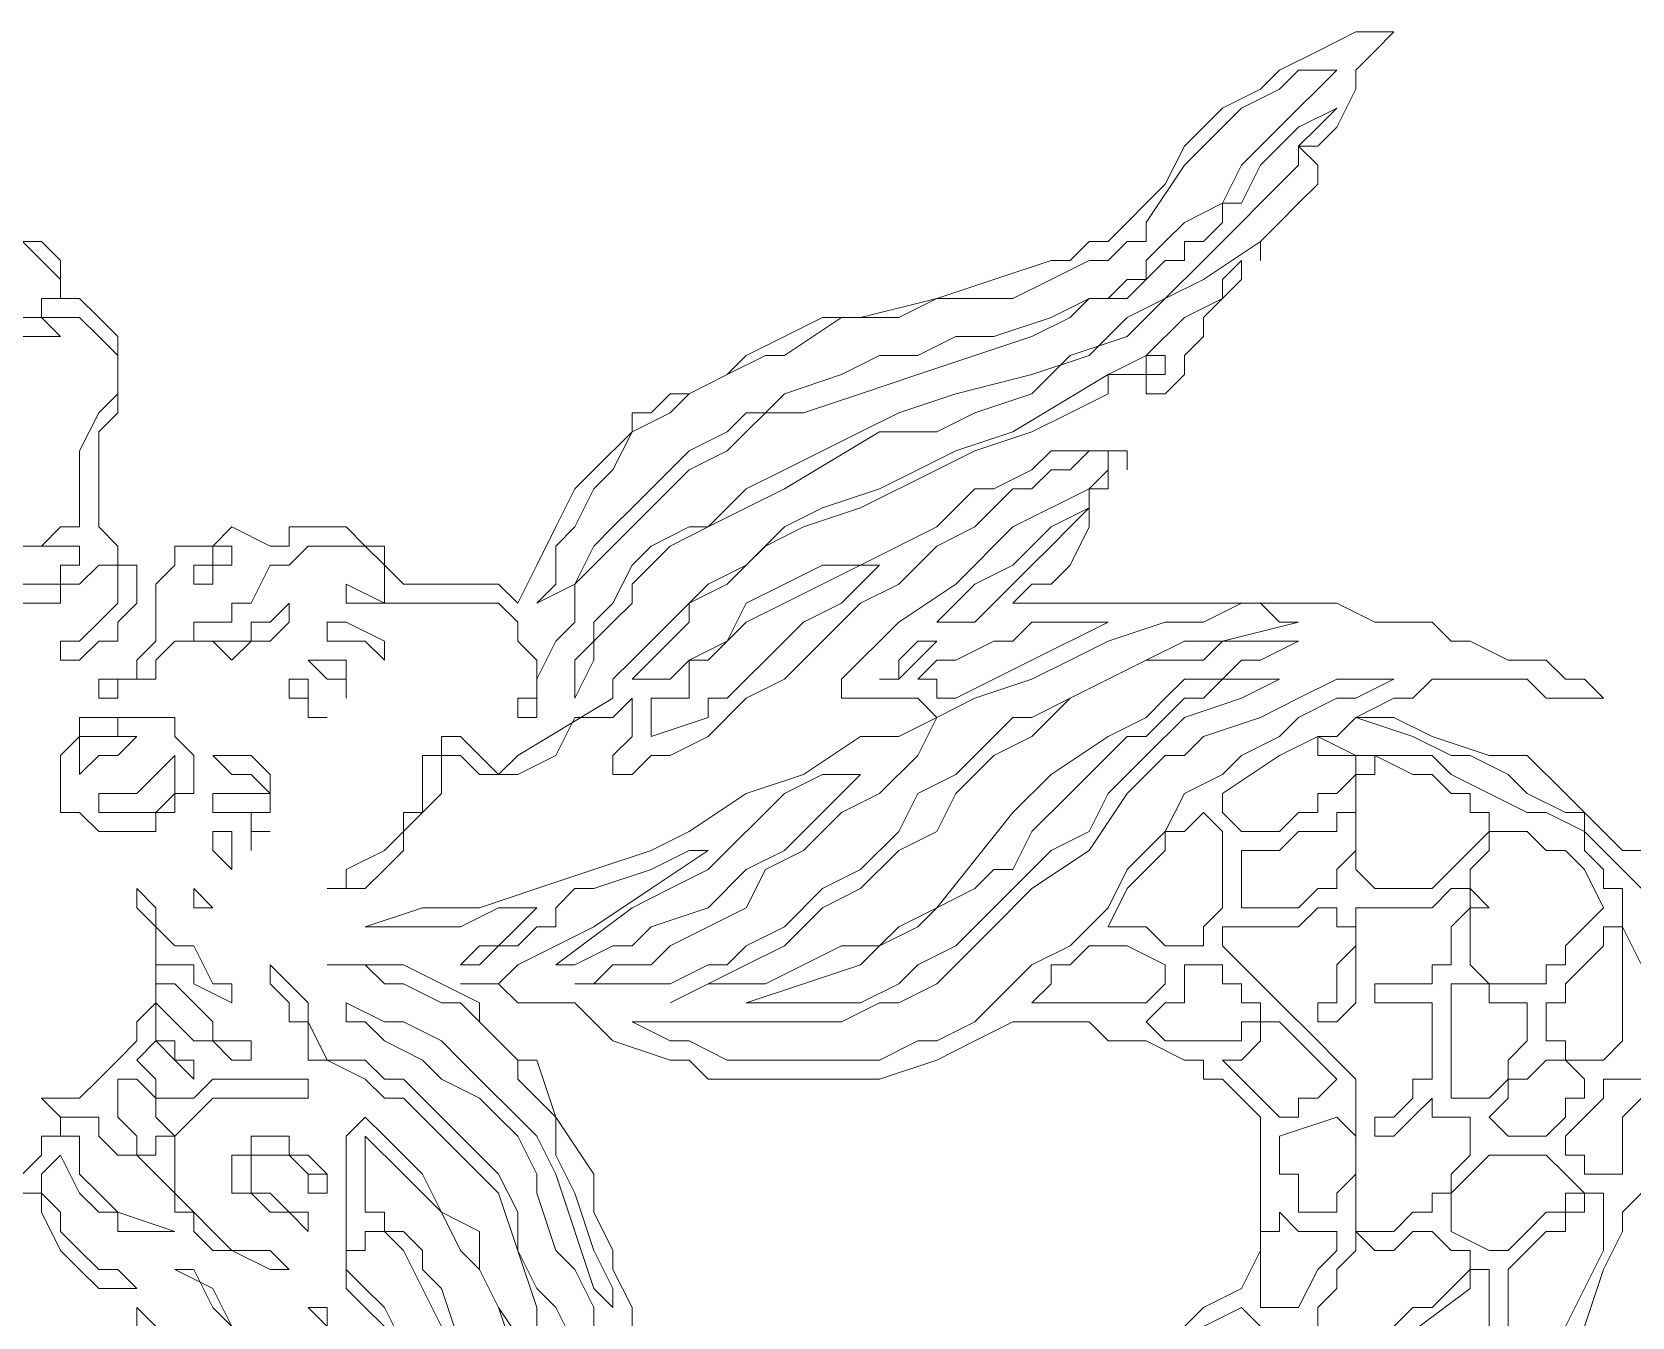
# Model space of a CAD drawing. Extents: x -66030 to 95157, y -13132 to 45879.
# Drawn here: x -15915.3 to -15587.2, y 14305.6 to 14569.2 of the extents above; entities that cross this region are included whole.
import ezdxf

# ---------------------------------------------------------------- set-up
doc = ezdxf.new("R2010")
doc.units = 0
doc.header["$LTSCALE"] = 100
doc.header["$MEASUREMENT"] = 0
doc.layers.get('0').update_dxf_attribs({"linetype": 'CONTINUOUS'})

msp = doc.modelspace()

# ---------------------------------------------------------------- linework, layer by layer
at = {"lineweight": 0}
for points in [[(-15636.05, 14569.24), (-15636.05, 14569.24), (-15639.95, 14565.33), (-15639.95, 14565.33), (-15643.86, 14561.42), (-15643.86, 14561.42), (-15643.86, 14557.52), (-15647.76, 14549.71), (-15651.67, 14545.8), (-15655.58, 14545.8), (-15651.67, 14541.89), (-15651.67, 14537.99), (-15655.58, 14534.08), (-15655.58, 14534.08), (-15659.48, 14530.18), (-15663.39, 14526.27), (-15663.39, 14522.36), (-15663.39, 14522.36), (-15663.39, 14526.27), (-15675.11, 14518.46), (-15682.92, 14514.55), (-15690.73, 14506.74), (-15702.45, 14502.83), (-15710.26, 14495.02), (-15721.98, 14491.12), (-15729.79, 14487.21), (-15741.51, 14487.21), (-15761.04, 14475.49), (-15768.85, 14471.59), (-15776.66, 14467.68), (-15784.47, 14463.77), (-15788.38, 14459.87), (-15792.28, 14455.96), (-15792.28, 14452.06), (-15796.19, 14448.15), (-15800.1, 14444.24), (-15800.1, 14440.34), (-15804, 14432.53), (-15804, 14432.53), (-15804, 14440.34), (-15800.1, 14444.24), (-15800.1, 14448.15), (-15796.19, 14452.06), (-15792.28, 14459.87), (-15788.38, 14463.77), (-15780.57, 14467.68), (-15776.66, 14467.68), (-15768.85, 14475.49), (-15761.04, 14479.4), (-15753.22, 14483.3), (-15745.41, 14487.21), (-15737.6, 14491.12), (-15725.88, 14495.02), (-15710.26, 14498.93), (-15698.54, 14502.83), (-15690.73, 14510.65), (-15682.92, 14514.55), (-15675.11, 14522.36), (-15671.2, 14526.27), (-15667.29, 14530.18), (-15663.39, 14534.08), (-15659.48, 14537.99), (-15655.58, 14541.89), (-15655.58, 14545.8), (-15651.67, 14549.71), (-15647.76, 14553.61), (-15655.58, 14549.71), (-15659.48, 14545.8), (-15663.39, 14541.89), (-15667.29, 14534.08), (-15671.2, 14534.08), (-15671.2, 14530.18), (-15675.11, 14526.27), (-15679.01, 14526.27), (-15679.01, 14522.36), (-15682.92, 14522.36), (-15686.82, 14518.46), (-15690.73, 14514.55), (-15698.54, 14514.55), (-15702.45, 14510.65), (-15710.26, 14506.74), (-15721.98, 14502.83), (-15733.69, 14498.93), (-15745.41, 14495.02), (-15757.13, 14491.12), (-15764.94, 14491.12), (-15768.85, 14487.21), (-15772.75, 14483.3), (-15780.57, 14479.4), (-15784.47, 14475.49), (-15788.38, 14471.59), (-15792.28, 14467.68), (-15796.19, 14463.77), (-15800.1, 14459.87), (-15804, 14455.96), (-15804, 14448.15), (-15807.91, 14444.24), (-15811.81, 14436.43), (-15811.81, 14432.53), (-15811.81, 14428.62), (-15815.72, 14428.62), (-15815.72, 14428.62), (-15815.72, 14428.62), (-15815.72, 14432.53), (-15811.81, 14432.53), (-15811.81, 14436.43), (-15811.81, 14436.43), (-15811.81, 14440.34), (-15811.81, 14440.34), (-15815.72, 14444.24), (-15815.72, 14448.15), (-15815.72, 14448.15), (-15819.63, 14452.06), (-15819.63, 14452.06), (-15823.53, 14452.06), (-15827.44, 14452.06), (-15831.34, 14452.06), (-15835.25, 14452.06), (-15839.16, 14452.06), (-15839.16, 14452.06), (-15843.06, 14452.06), (-15843.06, 14452.06), (-15843.06, 14452.06), (-15846.97, 14452.06), (-15850.87, 14452.06), (-15850.87, 14452.06), (-15850.87, 14452.06), (-15850.87, 14452.06), (-15850.87, 14455.96), (-15850.87, 14455.96), (-15843.06, 14452.06), (-15843.06, 14455.96), (-15843.06, 14455.96), (-15843.06, 14459.87), (-15843.06, 14459.87), (-15843.06, 14459.87), (-15846.97, 14463.77), (-15846.97, 14463.77), (-15850.87, 14463.77), (-15854.78, 14463.77), (-15858.69, 14463.77), (-15862.59, 14459.87), (-15866.5, 14459.87), (-15870.4, 14452.06), (-15874.31, 14452.06), (-15874.31, 14448.15), (-15878.22, 14448.15), (-15882.12, 14448.15), (-15882.12, 14448.15), (-15882.12, 14444.24), (-15878.22, 14444.24), (-15878.22, 14444.24), (-15874.31, 14444.24), (-15870.4, 14444.24), (-15870.4, 14444.24), (-15870.4, 14448.15), (-15866.5, 14448.15), (-15862.59, 14452.06), (-15862.59, 14452.06), (-15862.59, 14452.06), (-15862.59, 14452.06), (-15862.59, 14452.06), (-15862.59, 14448.15), (-15862.59, 14448.15), (-15866.5, 14444.24), (-15866.5, 14444.24), (-15870.4, 14444.24), (-15874.31, 14440.34), (-15874.31, 14440.34), (-15878.22, 14444.24), (-15886.03, 14444.24), (-15886.03, 14444.24), (-15886.03, 14444.24), (-15886.03, 14444.24), (-15889.93, 14440.34), (-15889.93, 14440.34), (-15889.93, 14440.34), (-15889.93, 14436.43), (-15893.84, 14436.43), (-15893.84, 14436.43), (-15897.75, 14436.43), (-15897.75, 14432.53), (-15897.75, 14432.53), (-15901.65, 14432.53), (-15901.65, 14432.53), (-15901.65, 14436.43), (-15897.75, 14436.43), (-15897.75, 14436.43), (-15897.75, 14436.43), (-15893.84, 14436.43), (-15893.84, 14440.34), (-15889.93, 14444.24), (-15889.93, 14444.24), (-15889.93, 14448.15), (-15889.93, 14455.96), (-15886.03, 14459.87), (-15886.03, 14459.87), (-15886.03, 14463.77), (-15886.03, 14463.77), (-15882.12, 14463.77), (-15878.22, 14463.77), (-15874.31, 14467.68), (-15866.5, 14463.77), (-15862.59, 14463.77), (-15862.59, 14467.68), (-15854.78, 14467.68), (-15850.87, 14467.68), (-15850.87, 14467.68), (-15846.97, 14463.77), (-15846.97, 14463.77), (-15843.06, 14463.77), (-15843.06, 14463.77), (-15843.06, 14459.87), (-15839.16, 14455.96), (-15839.16, 14455.96), (-15835.25, 14455.96), (-15831.34, 14455.96), (-15823.53, 14455.96), (-15819.63, 14455.96), (-15815.72, 14452.06), (-15811.81, 14459.87), (-15807.91, 14467.68), (-15804, 14475.49), (-15800.1, 14479.4), (-15792.28, 14487.21), (-15792.28, 14491.12), (-15788.38, 14491.12), (-15784.47, 14495.02), (-15780.57, 14495.02), (-15772.75, 14498.93), (-15768.85, 14502.83), (-15761.04, 14506.74), (-15753.22, 14510.65), (-15745.41, 14510.65), (-15729.79, 14514.55), (-15718.07, 14518.46), (-15706.35, 14522.36), (-15702.45, 14522.36), (-15698.54, 14526.27), (-15694.64, 14526.27), (-15690.73, 14530.18), (-15686.82, 14534.08), (-15682.92, 14537.99), (-15679.01, 14545.8), (-15679.01, 14545.8), (-15675.11, 14549.71), (-15671.2, 14553.61), (-15671.2, 14553.61), (-15663.39, 14557.52), (-15659.48, 14561.42), (-15651.67, 14565.33), (-15643.86, 14569.24), (-15636.05, 14569.24), (-15636.05, 14569.24)], [(-15647.76, 14561.42), (-15659.48, 14549.71), (-15667.29, 14541.89), (-15671.2, 14534.08), (-15679.01, 14530.18), (-15682.92, 14526.27), (-15686.82, 14522.36), (-15686.82, 14518.46), (-15690.73, 14518.46), (-15694.64, 14514.55), (-15698.54, 14514.55), (-15706.35, 14510.65), (-15718.07, 14506.74), (-15725.88, 14506.74), (-15733.69, 14502.83), (-15741.51, 14502.83), (-15749.32, 14498.93), (-15761.04, 14495.02), (-15764.94, 14491.12), (-15768.85, 14491.12), (-15772.75, 14487.21), (-15780.57, 14483.3), (-15784.47, 14479.4), (-15792.28, 14471.59), (-15796.19, 14467.68), (-15800.1, 14463.77), (-15804, 14455.96), (-15811.81, 14452.06), (-15807.91, 14455.96), (-15807.91, 14459.87), (-15807.91, 14463.77), (-15804, 14467.68), (-15800.1, 14475.49), (-15796.19, 14479.4), (-15792.28, 14487.21), (-15784.47, 14491.12), (-15780.57, 14495.02), (-15772.75, 14498.93), (-15764.94, 14502.83), (-15761.04, 14502.83), (-15749.32, 14510.65), (-15737.6, 14510.65), (-15729.79, 14514.55), (-15721.98, 14514.55), (-15714.16, 14514.55), (-15706.35, 14518.46), (-15698.54, 14522.36), (-15694.64, 14522.36), (-15690.73, 14526.27), (-15686.82, 14526.27), (-15686.82, 14530.18), (-15679.01, 14541.89), (-15675.11, 14545.8), (-15671.2, 14549.71), (-15667.29, 14553.61), (-15659.48, 14557.52), (-15655.58, 14561.42), (-15651.67, 14561.42), (-15647.76, 14561.42)], [(-15675.11, 14506.74), (-15679.01, 14502.83), (-15679.01, 14498.93), (-15682.92, 14495.02), (-15686.82, 14495.02), (-15686.82, 14495.02), (-15686.82, 14498.93), (-15682.92, 14498.93), (-15682.92, 14502.83), (-15682.92, 14502.83), (-15686.82, 14502.83), (-15686.82, 14498.93), (-15690.73, 14498.93), (-15694.64, 14498.93), (-15694.64, 14498.93), (-15686.82, 14502.83), (-15679.01, 14510.65), (-15671.2, 14514.55), (-15671.2, 14518.46), (-15667.29, 14522.36), (-15667.29, 14518.46), (-15671.2, 14514.55), (-15675.11, 14510.65), (-15675.11, 14506.74), (-15675.11, 14506.74)], [(-15729.79, 14448.15), (-15729.79, 14448.15), (-15721.98, 14455.96), (-15714.16, 14459.87), (-15706.35, 14467.68), (-15698.54, 14471.59), (-15702.45, 14467.68), (-15706.35, 14463.77), (-15710.26, 14459.87), (-15714.16, 14455.96), (-15718.07, 14452.06), (-15721.98, 14448.15), (-15725.88, 14448.15), (-15725.88, 14448.15), (-15729.79, 14448.15)], [(-15874.31, 14463.77), (-15874.31, 14459.87), (-15874.31, 14459.87), (-15878.22, 14459.87), (-15878.22, 14455.96), (-15882.12, 14455.96), (-15882.12, 14455.96), (-15882.12, 14455.96), (-15882.12, 14459.87), (-15882.12, 14459.87), (-15882.12, 14459.87), (-15878.22, 14459.87), (-15878.22, 14463.77), (-15874.31, 14463.77), (-15874.31, 14463.77)], [(-15741.51, 14459.87), (-15745.41, 14455.96), (-15745.41, 14455.96), (-15749.32, 14452.06), (-15757.13, 14448.15), (-15761.04, 14444.24), (-15764.94, 14440.34), (-15768.85, 14436.43), (-15772.75, 14432.53), (-15776.66, 14432.53), (-15776.66, 14428.62), (-15788.38, 14424.71), (-15788.38, 14424.71), (-15788.38, 14424.71), (-15788.38, 14428.62), (-15788.38, 14428.62), (-15788.38, 14432.53), (-15784.47, 14432.53), (-15784.47, 14432.53), (-15780.57, 14432.53), (-15780.57, 14436.43), (-15780.57, 14440.34), (-15776.66, 14440.34), (-15776.66, 14440.34), (-15772.75, 14444.24), (-15768.85, 14448.15), (-15761.04, 14452.06), (-15745.41, 14459.87), (-15741.51, 14459.87)], [(-15655.58, 14448.15), (-15671.2, 14444.24), (-15679.01, 14444.24), (-15686.82, 14440.34), (-15694.64, 14436.43), (-15702.45, 14432.53), (-15710.26, 14428.62), (-15714.16, 14428.62), (-15718.07, 14424.71), (-15725.88, 14416.9), (-15733.69, 14413), (-15737.6, 14405.18), (-15745.41, 14397.37), (-15753.22, 14393.47), (-15761.04, 14385.66), (-15768.85, 14381.75), (-15772.75, 14377.84), (-15776.66, 14377.84), (-15784.47, 14373.94), (-15788.38, 14373.94), (-15792.28, 14373.94), (-15796.19, 14373.94), (-15800.1, 14373.94), (-15804, 14373.94), (-15800.1, 14373.94), (-15800.1, 14373.94), (-15796.19, 14377.84), (-15788.38, 14377.84), (-15784.47, 14381.75), (-15776.66, 14385.66), (-15768.85, 14389.56), (-15764.94, 14397.37), (-15757.13, 14401.28), (-15749.32, 14409.09), (-15741.51, 14413), (-15733.69, 14420.81), (-15729.79, 14428.62), (-15721.98, 14432.53), (-15710.26, 14436.43), (-15702.45, 14440.34), (-15694.64, 14444.24), (-15682.92, 14448.15), (-15679.01, 14448.15), (-15675.11, 14448.15), (-15667.29, 14452.06), (-15663.39, 14452.06), (-15659.48, 14448.15), (-15655.58, 14448.15)], [(-15843.06, 14440.34), (-15846.97, 14444.24), (-15846.97, 14444.24), (-15850.87, 14444.24), (-15854.78, 14444.24), (-15854.78, 14448.15), (-15850.87, 14448.15), (-15850.87, 14448.15), (-15850.87, 14448.15), (-15843.06, 14444.24), (-15843.06, 14444.24), (-15843.06, 14444.24), (-15843.06, 14444.24), (-15843.06, 14440.34)], [(-15694.64, 14448.15), (-15710.26, 14440.34), (-15725.88, 14432.53), (-15725.88, 14432.53), (-15729.79, 14432.53), (-15729.79, 14436.43), (-15733.69, 14436.43), (-15729.79, 14440.34), (-15725.88, 14440.34), (-15718.07, 14444.24), (-15714.16, 14444.24), (-15710.26, 14448.15), (-15706.35, 14448.15), (-15698.54, 14448.15), (-15694.64, 14448.15)], [(-15655.58, 14444.24), (-15663.39, 14440.34), (-15667.29, 14440.34), (-15671.2, 14436.43), (-15679.01, 14436.43), (-15682.92, 14432.53), (-15686.82, 14428.62), (-15694.64, 14424.71), (-15706.35, 14416.9), (-15714.16, 14409.09), (-15729.79, 14389.56), (-15737.6, 14385.66), (-15741.51, 14381.75), (-15749.32, 14381.75), (-15757.13, 14377.84), (-15764.94, 14373.94), (-15768.85, 14373.94), (-15776.66, 14373.94), (-15784.47, 14370.03), (-15776.66, 14373.94), (-15768.85, 14377.84), (-15761.04, 14381.75), (-15753.22, 14389.56), (-15745.41, 14393.47), (-15737.6, 14401.28), (-15729.79, 14405.18), (-15725.88, 14413), (-15718.07, 14420.81), (-15710.26, 14424.71), (-15702.45, 14432.53), (-15694.64, 14436.43), (-15686.82, 14440.34), (-15675.11, 14440.34), (-15671.2, 14444.24), (-15667.29, 14444.24), (-15663.39, 14444.24), (-15655.58, 14444.24)], [(-15737.6, 14436.43), (-15737.6, 14436.43), (-15737.6, 14436.43), (-15741.51, 14436.43), (-15741.51, 14436.43), (-15737.6, 14436.43), (-15737.6, 14440.34), (-15733.69, 14444.24), (-15733.69, 14444.24), (-15729.79, 14444.24), (-15733.69, 14440.34), (-15733.69, 14440.34), (-15737.6, 14436.43), (-15737.6, 14436.43)], [(-15850.87, 14440.34), (-15850.87, 14432.53), (-15850.87, 14436.43), (-15850.87, 14436.43), (-15854.78, 14436.43), (-15858.69, 14440.34), (-15858.69, 14440.34), (-15858.69, 14440.34), (-15854.78, 14440.34), (-15854.78, 14440.34), (-15850.87, 14440.34), (-15850.87, 14440.34)], [(-15854.78, 14428.62), (-15858.69, 14428.62), (-15858.69, 14432.53), (-15862.59, 14432.53), (-15862.59, 14436.43), (-15862.59, 14436.43), (-15862.59, 14436.43), (-15858.69, 14436.43), (-15858.69, 14432.53), (-15858.69, 14432.53), (-15858.69, 14432.53), (-15858.69, 14432.53), (-15858.69, 14428.62), (-15854.78, 14428.62)], [(-15636.05, 14436.43), (-15643.86, 14432.53), (-15647.76, 14432.53), (-15655.58, 14428.62), (-15659.48, 14424.71), (-15667.29, 14420.81), (-15671.2, 14416.9), (-15679.01, 14413), (-15682.92, 14405.18), (-15690.73, 14397.37), (-15694.64, 14389.56), (-15698.54, 14385.66), (-15702.45, 14381.75), (-15710.26, 14377.84), (-15714.16, 14373.94), (-15718.07, 14370.03), (-15721.98, 14366.13), (-15729.79, 14362.22), (-15733.69, 14362.22), (-15741.51, 14358.31), (-15745.41, 14358.31), (-15753.22, 14358.31), (-15761.04, 14358.31), (-15764.94, 14358.31), (-15772.75, 14358.31), (-15780.57, 14362.22), (-15784.47, 14362.22), (-15792.28, 14366.13), (-15784.47, 14366.13), (-15780.57, 14366.13), (-15768.85, 14366.13), (-15764.94, 14366.13), (-15757.13, 14366.13), (-15753.22, 14366.13), (-15749.32, 14366.13), (-15741.51, 14370.03), (-15737.6, 14370.03), (-15729.79, 14373.94), (-15725.88, 14377.84), (-15721.98, 14381.75), (-15718.07, 14385.66), (-15710.26, 14393.47), (-15698.54, 14401.28), (-15690.73, 14413), (-15686.82, 14416.9), (-15682.92, 14420.81), (-15679.01, 14420.81), (-15675.11, 14424.71), (-15663.39, 14428.62), (-15655.58, 14432.53), (-15647.76, 14436.43), (-15639.95, 14436.43), (-15636.05, 14436.43), (-15636.05, 14436.43)], [(-15659.48, 14436.43), (-15667.29, 14432.53), (-15679.01, 14428.62), (-15686.82, 14420.81), (-15694.64, 14413), (-15698.54, 14405.18), (-15706.35, 14401.28), (-15721.98, 14385.66), (-15725.88, 14381.75), (-15733.69, 14377.84), (-15737.6, 14373.94), (-15745.41, 14370.03), (-15749.32, 14370.03), (-15757.13, 14370.03), (-15764.94, 14370.03), (-15768.85, 14370.03), (-15757.13, 14373.94), (-15745.41, 14377.84), (-15741.51, 14381.75), (-15733.69, 14385.66), (-15729.79, 14389.56), (-15721.98, 14393.47), (-15718.07, 14397.37), (-15714.16, 14397.37), (-15710.26, 14405.18), (-15702.45, 14413), (-15694.64, 14420.81), (-15690.73, 14424.71), (-15686.82, 14424.71), (-15682.92, 14428.62), (-15679.01, 14432.53), (-15675.11, 14432.53), (-15671.2, 14436.43), (-15663.39, 14436.43), (-15659.48, 14436.43)], [(-15882.12, 14420.81), (-15882.12, 14416.9), (-15882.12, 14416.9), (-15882.12, 14413), (-15886.03, 14413), (-15886.03, 14409.09), (-15889.93, 14409.09), (-15889.93, 14405.18), (-15893.84, 14405.18), (-15893.84, 14405.18), (-15897.75, 14405.18), (-15897.75, 14405.18), (-15901.65, 14405.18), (-15901.65, 14405.18), (-15905.56, 14409.09), (-15909.46, 14409.09), (-15909.46, 14413), (-15909.46, 14413), (-15909.46, 14416.9), (-15909.46, 14416.9), (-15909.46, 14420.81), (-15905.56, 14424.71), (-15905.56, 14424.71), (-15905.56, 14428.62), (-15901.65, 14428.62), (-15897.75, 14428.62), (-15893.84, 14428.62), (-15889.93, 14428.62), (-15886.03, 14428.62), (-15886.03, 14424.71), (-15886.03, 14424.71), (-15882.12, 14420.81)], [(-15893.84, 14424.71), (-15897.75, 14420.81), (-15897.75, 14420.81), (-15901.65, 14420.81), (-15905.56, 14416.9), (-15905.56, 14416.9), (-15905.56, 14416.9), (-15905.56, 14420.81), (-15905.56, 14420.81), (-15905.56, 14420.81), (-15905.56, 14424.71), (-15901.65, 14424.71), (-15897.75, 14424.71), (-15897.75, 14428.62), (-15897.75, 14428.62), (-15897.75, 14424.71), (-15893.84, 14424.71)], [(-15889.93, 14409.09), (-15889.93, 14409.09), (-15893.84, 14409.09), (-15897.75, 14409.09), (-15901.65, 14409.09), (-15901.65, 14409.09), (-15901.65, 14409.09), (-15901.65, 14409.09), (-15901.65, 14413), (-15897.75, 14413), (-15893.84, 14413), (-15889.93, 14416.9), (-15886.03, 14420.81), (-15886.03, 14416.9), (-15886.03, 14416.9), (-15886.03, 14416.9), (-15886.03, 14413), (-15889.93, 14409.09)], [(-15866.5, 14413), (-15866.5, 14413), (-15866.5, 14413), (-15866.5, 14409.09), (-15866.5, 14409.09), (-15866.5, 14409.09), (-15870.4, 14409.09), (-15870.4, 14405.18), (-15866.5, 14405.18), (-15870.4, 14405.18), (-15870.4, 14401.28), (-15870.4, 14405.18), (-15870.4, 14405.18), (-15870.4, 14405.18), (-15870.4, 14409.09), (-15874.31, 14409.09), (-15878.22, 14409.09), (-15878.22, 14413), (-15878.22, 14413), (-15874.31, 14413), (-15874.31, 14413), (-15874.31, 14413), (-15870.4, 14413), (-15870.4, 14413), (-15870.4, 14413), (-15866.5, 14413), (-15866.5, 14413), (-15870.4, 14416.9), (-15870.4, 14416.9), (-15870.4, 14416.9), (-15874.31, 14416.9), (-15878.22, 14420.81), (-15878.22, 14420.81), (-15874.31, 14420.81), (-15870.4, 14420.81), (-15866.5, 14416.9), (-15866.5, 14416.9), (-15866.5, 14416.9), (-15866.5, 14413)], [(-15616.52, 14409.09), (-15616.52, 14405.18), (-15620.42, 14401.28), (-15620.42, 14401.28), (-15624.33, 14397.37), (-15624.33, 14397.37), (-15628.23, 14393.47), (-15632.14, 14393.47), (-15636.05, 14393.47), (-15636.05, 14393.47), (-15639.95, 14393.47), (-15639.95, 14393.47), (-15643.86, 14397.37), (-15643.86, 14397.37), (-15643.86, 14401.28), (-15643.86, 14405.18), (-15643.86, 14405.18), (-15643.86, 14409.09), (-15643.86, 14409.09), (-15643.86, 14413), (-15643.86, 14416.9), (-15639.95, 14416.9), (-15639.95, 14420.81), (-15632.14, 14416.9), (-15628.23, 14416.9), (-15624.33, 14413), (-15620.42, 14413), (-15620.42, 14409.09), (-15616.52, 14409.09)], [(-15745.41, 14416.9), (-15745.41, 14416.9), (-15749.32, 14413), (-15753.22, 14409.09), (-15761.04, 14401.28), (-15768.85, 14397.37), (-15776.66, 14389.56), (-15788.38, 14385.66), (-15792.28, 14381.75), (-15796.19, 14381.75), (-15804, 14377.84), (-15807.91, 14377.84), (-15792.28, 14389.56), (-15784.47, 14393.47), (-15776.66, 14397.37), (-15761.04, 14413), (-15753.22, 14416.9), (-15749.32, 14416.9), (-15745.41, 14416.9)], [(-15671.2, 14401.28), (-15671.2, 14393.47), (-15671.2, 14389.56), (-15675.11, 14385.66), (-15675.11, 14381.75), (-15679.01, 14381.75), (-15682.92, 14381.75), (-15682.92, 14381.75), (-15686.82, 14385.66), (-15690.73, 14385.66), (-15690.73, 14385.66), (-15694.64, 14385.66), (-15690.73, 14393.47), (-15686.82, 14397.37), (-15682.92, 14401.28), (-15682.92, 14405.18), (-15679.01, 14405.18), (-15675.11, 14409.09), (-15675.11, 14409.09), (-15675.11, 14409.09), (-15671.2, 14405.18), (-15671.2, 14405.18), (-15671.2, 14401.28), (-15671.2, 14401.28)], [(-15643.86, 14409.09), (-15643.86, 14409.09), (-15643.86, 14405.18), (-15643.86, 14401.28), (-15647.76, 14397.37), (-15647.76, 14393.47), (-15651.67, 14393.47), (-15655.58, 14389.56), (-15659.48, 14389.56), (-15659.48, 14389.56), (-15663.39, 14389.56), (-15663.39, 14389.56), (-15667.29, 14389.56), (-15667.29, 14389.56), (-15667.29, 14389.56), (-15667.29, 14393.47), (-15667.29, 14393.47), (-15667.29, 14393.47), (-15667.29, 14397.37), (-15667.29, 14397.37), (-15667.29, 14401.28), (-15663.39, 14401.28), (-15663.39, 14401.28), (-15659.48, 14401.28), (-15655.58, 14405.18), (-15651.67, 14405.18), (-15647.76, 14405.18), (-15647.76, 14409.09), (-15647.76, 14409.09), (-15643.86, 14409.09)], [(-15874.31, 14401.28), (-15874.31, 14397.37), (-15874.31, 14397.37), (-15874.31, 14397.37), (-15874.31, 14397.37), (-15874.31, 14397.37), (-15874.31, 14397.37), (-15878.22, 14401.28), (-15878.22, 14401.28), (-15878.22, 14401.28), (-15878.22, 14401.28), (-15878.22, 14405.18), (-15878.22, 14405.18), (-15878.22, 14405.18), (-15874.31, 14405.18), (-15874.31, 14401.28), (-15874.31, 14401.28)], [(-15878.22, 14389.56), (-15878.22, 14389.56), (-15882.12, 14389.56), (-15882.12, 14389.56), (-15882.12, 14389.56), (-15882.12, 14393.47), (-15882.12, 14393.47), (-15882.12, 14393.47), (-15878.22, 14389.56)], [(-15589.17, 14377.84), (-15589.17, 14373.94), (-15589.17, 14370.03), (-15589.17, 14366.13), (-15589.17, 14362.22), (-15593.08, 14358.31), (-15593.08, 14358.31), (-15596.99, 14358.31), (-15600.89, 14358.31), (-15600.89, 14362.22), (-15600.89, 14362.22), (-15600.89, 14362.22), (-15604.8, 14362.22), (-15604.8, 14366.13), (-15604.8, 14370.03), (-15600.89, 14370.03), (-15600.89, 14373.94), (-15600.89, 14373.94), (-15593.08, 14381.75), (-15593.08, 14385.66), (-15593.08, 14385.66), (-15589.17, 14385.66), (-15589.17, 14385.66), (-15589.17, 14381.75), (-15589.17, 14377.84)], [(-15682.92, 14377.84), (-15682.92, 14377.84), (-15682.92, 14377.84), (-15682.92, 14373.94), (-15686.82, 14370.03), (-15686.82, 14370.03), (-15694.64, 14370.03), (-15698.54, 14370.03), (-15702.45, 14370.03), (-15710.26, 14370.03), (-15706.35, 14373.94), (-15706.35, 14377.84), (-15702.45, 14377.84), (-15698.54, 14381.75), (-15690.73, 14381.75), (-15682.92, 14377.84)], [(-15854.78, 14358.31), (-15858.69, 14358.31), (-15858.69, 14358.31), (-15858.69, 14358.31), (-15858.69, 14362.22), (-15858.69, 14366.13), (-15858.69, 14366.13), (-15862.59, 14366.13), (-15862.59, 14370.03), (-15862.59, 14370.03), (-15866.5, 14373.94), (-15866.5, 14373.94), (-15866.5, 14373.94), (-15866.5, 14377.84), (-15866.5, 14377.84), (-15866.5, 14377.84), (-15866.5, 14377.84), (-15862.59, 14373.94), (-15862.59, 14373.94), (-15858.69, 14370.03), (-15858.69, 14366.13), (-15854.78, 14358.31)], [(-15663.39, 14370.03), (-15663.39, 14370.03), (-15663.39, 14366.13), (-15667.29, 14366.13), (-15667.29, 14362.22), (-15671.2, 14362.22), (-15675.11, 14362.22), (-15679.01, 14362.22), (-15682.92, 14362.22), (-15686.82, 14366.13), (-15682.92, 14370.03), (-15679.01, 14370.03), (-15679.01, 14373.94), (-15679.01, 14377.84), (-15679.01, 14377.84), (-15675.11, 14377.84), (-15675.11, 14377.84), (-15671.2, 14377.84), (-15671.2, 14373.94), (-15667.29, 14373.94), (-15667.29, 14370.03), (-15663.39, 14370.03)], [(-15608.7, 14370.03), (-15608.7, 14366.13), (-15608.7, 14362.22), (-15608.7, 14362.22), (-15612.61, 14358.31), (-15612.61, 14354.41), (-15612.61, 14354.41), (-15616.52, 14350.5), (-15620.42, 14350.5), (-15620.42, 14350.5), (-15624.33, 14350.5), (-15624.33, 14350.5), (-15624.33, 14350.5), (-15624.33, 14354.41), (-15624.33, 14354.41), (-15624.33, 14358.31), (-15624.33, 14362.22), (-15624.33, 14370.03), (-15624.33, 14370.03), (-15624.33, 14373.94), (-15624.33, 14373.94), (-15620.42, 14373.94), (-15616.52, 14373.94), (-15616.52, 14370.03), (-15612.61, 14370.03), (-15612.61, 14370.03), (-15608.7, 14370.03)], [(-15647.76, 14354.41), (-15651.67, 14350.5), (-15655.58, 14350.5), (-15655.58, 14346.6), (-15659.48, 14346.6), (-15659.48, 14346.6), (-15663.39, 14350.5), (-15663.39, 14350.5), (-15671.2, 14358.31), (-15667.29, 14358.31), (-15667.29, 14358.31), (-15663.39, 14362.22), (-15663.39, 14366.13), (-15659.48, 14366.13), (-15659.48, 14366.13), (-15655.58, 14362.22), (-15655.58, 14362.22), (-15651.67, 14358.31), (-15651.67, 14358.31), (-15651.67, 14358.31), (-15647.76, 14354.41), (-15647.76, 14354.41)], [(-15596.99, 14350.5), (-15596.99, 14350.5), (-15600.89, 14350.5), (-15600.89, 14346.6), (-15600.89, 14346.6), (-15604.8, 14342.69), (-15608.7, 14342.69), (-15612.61, 14342.69), (-15612.61, 14342.69), (-15612.61, 14342.69), (-15616.52, 14346.6), (-15616.52, 14346.6), (-15612.61, 14350.5), (-15612.61, 14350.5), (-15612.61, 14354.41), (-15608.7, 14354.41), (-15604.8, 14358.31), (-15604.8, 14358.31), (-15604.8, 14358.31), (-15600.89, 14358.31), (-15600.89, 14358.31), (-15596.99, 14354.41), (-15596.99, 14354.41), (-15596.99, 14354.41), (-15596.99, 14350.5)], [(-15886.03, 14342.69), (-15889.93, 14342.69), (-15889.93, 14338.78), (-15889.93, 14338.78), (-15889.93, 14338.78), (-15889.93, 14338.78), (-15893.84, 14338.78), (-15893.84, 14342.69), (-15897.75, 14346.6), (-15897.75, 14346.6), (-15897.75, 14350.5), (-15897.75, 14350.5), (-15897.75, 14350.5), (-15897.75, 14354.41), (-15897.75, 14354.41), (-15893.84, 14354.41), (-15893.84, 14354.41), (-15889.93, 14350.5), (-15889.93, 14350.5), (-15889.93, 14346.6), (-15886.03, 14342.69)], [(-15647.76, 14327.07), (-15651.67, 14327.07), (-15655.58, 14327.07), (-15655.58, 14327.07), (-15655.58, 14327.07), (-15655.58, 14330.97), (-15655.58, 14330.97), (-15655.58, 14334.88), (-15659.48, 14334.88), (-15659.48, 14334.88), (-15659.48, 14342.69), (-15647.76, 14346.6), (-15643.86, 14342.69), (-15643.86, 14338.78), (-15643.86, 14334.88), (-15647.76, 14330.97), (-15647.76, 14327.07), (-15647.76, 14327.07)], [(-15854.78, 14334.88), (-15858.69, 14334.88), (-15854.78, 14334.88), (-15854.78, 14330.97), (-15858.69, 14330.97), (-15858.69, 14330.97), (-15858.69, 14334.88), (-15858.69, 14334.88), (-15862.59, 14338.78), (-15862.59, 14338.78), (-15862.59, 14338.78), (-15862.59, 14338.78), (-15866.5, 14338.78), (-15870.4, 14338.78), (-15870.4, 14338.78), (-15870.4, 14338.78), (-15870.4, 14334.88), (-15870.4, 14334.88), (-15870.4, 14334.88), (-15870.4, 14330.97), (-15870.4, 14330.97), (-15866.5, 14330.97), (-15862.59, 14327.07), (-15862.59, 14327.07), (-15858.69, 14327.07), (-15858.69, 14327.07), (-15858.69, 14327.07), (-15858.69, 14323.16), (-15862.59, 14327.07), (-15866.5, 14327.07), (-15870.4, 14330.97), (-15874.31, 14330.97), (-15874.31, 14334.88), (-15874.31, 14334.88), (-15874.31, 14338.78), (-15874.31, 14338.78), (-15874.31, 14338.78), (-15870.4, 14338.78), (-15870.4, 14342.69), (-15870.4, 14342.69), (-15866.5, 14342.69), (-15862.59, 14342.69), (-15862.59, 14338.78), (-15858.69, 14338.78), (-15858.69, 14338.78), (-15858.69, 14338.78), (-15854.78, 14334.88)], [(-15647.76, 14323.16), (-15647.76, 14319.25), (-15647.76, 14319.25), (-15651.67, 14315.35), (-15655.58, 14307.54), (-15659.48, 14307.54), (-15663.39, 14307.54), (-15663.39, 14307.54), (-15663.39, 14307.54), (-15663.39, 14311.44), (-15663.39, 14311.44), (-15663.39, 14315.35), (-15663.39, 14319.25), (-15663.39, 14323.16), (-15659.48, 14323.16), (-15659.48, 14327.07), (-15655.58, 14323.16), (-15655.58, 14323.16), (-15651.67, 14323.16), (-15647.76, 14323.16)], [(-15659.48, 14299.72), (-15663.39, 14299.72), (-15663.39, 14295.82), (-15667.29, 14291.91), (-15671.2, 14291.91), (-15671.2, 14291.91), (-15671.2, 14291.91), (-15675.11, 14291.91), (-15675.11, 14295.82), (-15675.11, 14299.72), (-15675.11, 14299.72), (-15675.11, 14303.63), (-15667.29, 14307.54), (-15667.29, 14307.54), (-15663.39, 14303.63), (-15663.39, 14303.63), (-15659.48, 14303.63), (-15659.48, 14299.72), (-15659.48, 14299.72)]]:
    msp.add_lwpolyline(points, close=True, dxfattribs=at)
for points in [[(-15917.28, 14526.27), (-15913.37, 14526.27), (-15909.46, 14522.36), (-15909.46, 14522.36), (-15909.46, 14518.46), (-15909.46, 14518.46), (-15909.46, 14514.55), (-15905.56, 14514.55), (-15901.65, 14510.65), (-15901.65, 14510.65), (-15897.75, 14506.74), (-15897.75, 14506.74), (-15897.75, 14502.83), (-15897.75, 14498.93), (-15897.75, 14495.02), (-15897.75, 14491.12), (-15897.75, 14491.12), (-15901.65, 14487.21), (-15901.65, 14487.21), (-15901.65, 14483.3), (-15901.65, 14483.3), (-15901.65, 14479.4), (-15901.65, 14479.4), (-15901.65, 14475.49), (-15901.65, 14475.49), (-15901.65, 14471.59), (-15901.65, 14471.59), (-15901.65, 14467.68), (-15897.75, 14463.77), (-15897.75, 14459.87), (-15893.84, 14459.87), (-15893.84, 14455.96), (-15893.84, 14452.06), (-15893.84, 14452.06), (-15897.75, 14448.15), (-15897.75, 14448.15), (-15897.75, 14444.24), (-15901.65, 14444.24), (-15901.65, 14444.24), (-15905.56, 14440.34), (-15905.56, 14440.34), (-15909.46, 14440.34), (-15909.46, 14440.34), (-15909.46, 14440.34), (-15909.46, 14444.24), (-15905.56, 14444.24), (-15901.65, 14448.15), (-15901.65, 14448.15), (-15897.75, 14452.06), (-15897.75, 14455.96), (-15897.75, 14455.96), (-15897.75, 14459.87), (-15897.75, 14459.87), (-15901.65, 14459.87), (-15901.65, 14459.87), (-15905.56, 14455.96), (-15909.46, 14455.96), (-15909.46, 14452.06), (-15913.37, 14452.06), (-15913.37, 14452.06), (-15917.28, 14452.06)], [(-15917.28, 14463.77), (-15913.37, 14463.77), (-15913.37, 14463.77), (-15913.37, 14463.77), (-15913.37, 14463.77), (-15909.46, 14467.68), (-15905.56, 14467.68), (-15905.56, 14471.59), (-15905.56, 14471.59), (-15905.56, 14483.3), (-15901.65, 14491.12), (-15901.65, 14491.12), (-15897.75, 14495.02), (-15897.75, 14498.93), (-15897.75, 14498.93), (-15897.75, 14502.83), (-15901.65, 14506.74), (-15901.65, 14506.74), (-15901.65, 14506.74), (-15905.56, 14510.65), (-15905.56, 14510.65), (-15909.46, 14510.65), (-15909.46, 14510.65), (-15909.46, 14510.65), (-15913.37, 14510.65), (-15913.37, 14514.55), (-15909.46, 14514.55), (-15909.46, 14514.55), (-15909.46, 14518.46), (-15913.37, 14522.36), (-15913.37, 14522.36), (-15917.28, 14526.27)], [(-15917.28, 14510.65), (-15913.37, 14510.65), (-15909.46, 14506.74), (-15909.46, 14506.74), (-15909.46, 14506.74), (-15913.37, 14506.74), (-15913.37, 14506.74), (-15917.28, 14506.74)], [(-15679.01, 14303.63), (-15675.11, 14307.54), (-15667.29, 14311.44), (-15663.39, 14319.25), (-15663.39, 14327.07), (-15663.39, 14330.97), (-15663.39, 14338.78), (-15663.39, 14342.69), (-15663.39, 14342.69), (-15663.39, 14346.6), (-15667.29, 14350.5), (-15671.2, 14354.41), (-15675.11, 14354.41), (-15675.11, 14358.31), (-15679.01, 14358.31), (-15686.82, 14362.22), (-15694.64, 14362.22), (-15698.54, 14366.13), (-15714.16, 14366.13), (-15721.98, 14362.22), (-15729.79, 14358.31), (-15741.51, 14354.41), (-15749.32, 14354.41), (-15757.13, 14354.41), (-15761.04, 14354.41), (-15764.94, 14354.41), (-15772.75, 14354.41), (-15776.66, 14354.41), (-15780.57, 14358.31), (-15784.47, 14358.31), (-15796.19, 14362.22), (-15804, 14370.03), (-15807.91, 14370.03), (-15815.72, 14370.03), (-15819.63, 14373.94), (-15827.44, 14373.94), (-15827.44, 14373.94), (-15819.63, 14373.94), (-15815.72, 14377.84), (-15807.91, 14381.75), (-15800.1, 14385.66), (-15788.38, 14393.47), (-15776.66, 14401.28), (-15780.57, 14401.28), (-15788.38, 14397.37), (-15800.1, 14393.47), (-15804, 14393.47), (-15807.91, 14389.56), (-15807.91, 14385.66), (-15811.81, 14385.66), (-15815.72, 14381.75), (-15819.63, 14381.75), (-15823.53, 14377.84), (-15827.44, 14377.84), (-15827.44, 14377.84), (-15823.53, 14381.75), (-15819.63, 14381.75), (-15815.72, 14385.66), (-15811.81, 14389.56), (-15815.72, 14389.56), (-15819.63, 14389.56), (-15827.44, 14385.66), (-15831.34, 14385.66), (-15835.25, 14385.66), (-15839.16, 14385.66), (-15843.06, 14385.66), (-15846.97, 14385.66), (-15835.25, 14389.56), (-15823.53, 14389.56), (-15811.81, 14393.47), (-15800.1, 14397.37), (-15788.38, 14401.28), (-15780.57, 14405.18), (-15768.85, 14413), (-15757.13, 14416.9), (-15745.41, 14424.71), (-15737.6, 14424.71), (-15729.79, 14428.62), (-15733.69, 14432.53), (-15733.69, 14432.53), (-15733.69, 14432.53), (-15737.6, 14432.53), (-15741.51, 14432.53), (-15745.41, 14432.53), (-15749.32, 14432.53), (-15749.32, 14436.43), (-15737.6, 14448.15), (-15725.88, 14455.96), (-15714.16, 14467.68), (-15698.54, 14475.49), (-15698.54, 14475.49), (-15698.54, 14475.49), (-15694.64, 14479.4), (-15694.64, 14479.4), (-15694.64, 14483.3), (-15694.64, 14483.3), (-15698.54, 14483.3), (-15702.45, 14479.4), (-15706.35, 14479.4), (-15710.26, 14475.49), (-15714.16, 14475.49), (-15721.98, 14467.68), (-15729.79, 14463.77), (-15737.6, 14455.96), (-15745.41, 14452.06), (-15761.04, 14436.43), (-15768.85, 14432.53), (-15776.66, 14424.71), (-15784.47, 14420.81), (-15788.38, 14420.81), (-15792.28, 14416.9), (-15796.19, 14416.9), (-15796.19, 14420.81), (-15796.19, 14420.81), (-15796.19, 14420.81), (-15792.28, 14424.71), (-15792.28, 14428.62), (-15792.28, 14428.62), (-15792.28, 14428.62), (-15792.28, 14432.53), (-15792.28, 14432.53), (-15792.28, 14432.53), (-15796.19, 14428.62), (-15800.1, 14428.62), (-15804, 14428.62), (-15807.91, 14420.81), (-15815.72, 14416.9), (-15819.63, 14416.9), (-15823.53, 14416.9), (-15823.53, 14416.9), (-15823.53, 14416.9), (-15823.53, 14416.9), (-15827.44, 14420.81), (-15827.44, 14420.81), (-15827.44, 14420.81), (-15831.34, 14420.81), (-15831.34, 14413), (-15835.25, 14409.09), (-15839.16, 14405.18), (-15839.16, 14401.28), (-15843.06, 14397.37), (-15846.97, 14393.47), (-15850.87, 14393.47), (-15854.78, 14393.47), (-15850.87, 14393.47), (-15850.87, 14397.37), (-15843.06, 14401.28), (-15843.06, 14401.28), (-15839.16, 14405.18), (-15839.16, 14409.09), (-15835.25, 14409.09), (-15835.25, 14416.9), (-15835.25, 14420.81), (-15831.34, 14420.81), (-15831.34, 14424.71), (-15827.44, 14424.71), (-15827.44, 14424.71), (-15827.44, 14424.71), (-15823.53, 14420.81), (-15823.53, 14420.81), (-15819.63, 14416.9), (-15819.63, 14416.9), (-15815.72, 14420.81), (-15796.19, 14432.53), (-15796.19, 14436.43), (-15792.28, 14440.34), (-15788.38, 14444.24), (-15784.47, 14448.15), (-15776.66, 14455.96), (-15768.85, 14459.87), (-15761.04, 14467.68), (-15753.22, 14471.59), (-15741.51, 14475.49), (-15733.69, 14479.4), (-15725.88, 14483.3), (-15714.16, 14487.21), (-15694.64, 14498.93), (-15694.64, 14495.02), (-15702.45, 14491.12), (-15710.26, 14487.21), (-15721.98, 14483.3), (-15729.79, 14479.4), (-15745.41, 14471.59), (-15757.13, 14467.68), (-15764.94, 14463.77), (-15768.85, 14459.87), (-15772.75, 14455.96), (-15780.57, 14452.06), (-15780.57, 14448.15), (-15784.47, 14444.24), (-15788.38, 14440.34), (-15792.28, 14436.43), (-15792.28, 14436.43), (-15792.28, 14436.43), (-15788.38, 14436.43), (-15784.47, 14436.43), (-15784.47, 14436.43), (-15780.57, 14440.34), (-15772.75, 14444.24), (-15768.85, 14452.06), (-15761.04, 14455.96), (-15753.22, 14459.87), (-15745.41, 14459.87), (-15729.79, 14467.68), (-15725.88, 14471.59), (-15721.98, 14475.49), (-15718.07, 14475.49), (-15710.26, 14479.4), (-15706.35, 14483.3), (-15706.35, 14483.3), (-15702.45, 14483.3), (-15698.54, 14483.3), (-15694.64, 14483.3), (-15694.64, 14483.3), (-15690.73, 14483.3), (-15690.73, 14479.4), (-15690.73, 14479.4)], [(-15694.64, 14479.4), (-15694.64, 14479.4), (-15694.64, 14475.49), (-15698.54, 14475.49), (-15698.54, 14471.59), (-15698.54, 14471.59), (-15698.54, 14471.59), (-15698.54, 14471.59), (-15698.54, 14467.68), (-15698.54, 14467.68), (-15698.54, 14467.68), (-15702.45, 14459.87), (-15706.35, 14455.96), (-15710.26, 14455.96), (-15714.16, 14452.06), (-15710.26, 14452.06), (-15710.26, 14452.06), (-15702.45, 14452.06), (-15694.64, 14452.06), (-15690.73, 14452.06), (-15679.01, 14452.06), (-15655.58, 14452.06), (-15647.76, 14452.06), (-15639.95, 14448.15), (-15632.14, 14448.15), (-15628.23, 14448.15), (-15624.33, 14444.24), (-15620.42, 14444.24), (-15612.61, 14440.34), (-15604.8, 14440.34), (-15604.8, 14440.34), (-15600.89, 14436.43), (-15596.99, 14436.43), (-15593.08, 14432.53), (-15593.08, 14432.53), (-15596.99, 14432.53), (-15596.99, 14432.53), (-15596.99, 14432.53), (-15604.8, 14432.53), (-15608.7, 14436.43), (-15616.52, 14436.43), (-15620.42, 14436.43), (-15628.23, 14436.43), (-15632.14, 14432.53), (-15636.05, 14432.53), (-15643.86, 14428.62), (-15643.86, 14428.62), (-15636.05, 14428.62), (-15628.23, 14424.71), (-15616.52, 14420.81), (-15608.7, 14420.81), (-15600.89, 14413), (-15600.89, 14413), (-15596.99, 14409.09), (-15593.08, 14405.18), (-15589.17, 14401.28), (-15585.27, 14401.28)], [(-15917.28, 14455.96), (-15913.37, 14455.96), (-15909.46, 14455.96), (-15909.46, 14459.87), (-15905.56, 14459.87), (-15905.56, 14459.87), (-15905.56, 14463.77), (-15905.56, 14463.77), (-15905.56, 14463.77), (-15905.56, 14463.77), (-15913.37, 14463.77), (-15913.37, 14463.77), (-15917.28, 14463.77)], [(-15585.27, 14377.84), (-15589.17, 14385.66), (-15589.17, 14393.47), (-15593.08, 14393.47), (-15593.08, 14397.37), (-15596.99, 14401.28), (-15596.99, 14405.18), (-15604.8, 14409.09), (-15608.7, 14409.09), (-15616.52, 14413), (-15624.33, 14416.9), (-15628.23, 14420.81), (-15636.05, 14420.81), (-15643.86, 14420.81), (-15651.67, 14424.71), (-15651.67, 14420.81), (-15647.76, 14420.81), (-15647.76, 14420.81), (-15643.86, 14420.81), (-15643.86, 14420.81), (-15643.86, 14416.9), (-15643.86, 14416.9), (-15647.76, 14413), (-15651.67, 14413), (-15651.67, 14409.09), (-15655.58, 14409.09), (-15659.48, 14405.18), (-15659.48, 14405.18), (-15663.39, 14405.18), (-15667.29, 14405.18), (-15671.2, 14409.09), (-15671.2, 14409.09), (-15671.2, 14409.09), (-15671.2, 14413), (-15671.2, 14413), (-15671.2, 14413), (-15659.48, 14420.81), (-15651.67, 14424.71), (-15647.76, 14424.71), (-15643.86, 14428.62), (-15632.14, 14424.71), (-15624.33, 14420.81), (-15620.42, 14420.81), (-15612.61, 14416.9), (-15608.7, 14413), (-15600.89, 14409.09), (-15596.99, 14409.09), (-15596.99, 14405.18), (-15593.08, 14401.28), (-15589.17, 14397.37), (-15585.27, 14393.47)], [(-15651.67, 14303.63), (-15651.67, 14307.54), (-15651.67, 14307.54), (-15647.76, 14311.44), (-15647.76, 14315.35), (-15643.86, 14319.25), (-15643.86, 14319.25), (-15643.86, 14323.16), (-15643.86, 14327.07), (-15643.86, 14334.88), (-15643.86, 14342.69), (-15643.86, 14346.6), (-15643.86, 14350.5), (-15643.86, 14354.41), (-15647.76, 14358.31), (-15651.67, 14362.22), (-15659.48, 14370.03), (-15663.39, 14373.94), (-15671.2, 14381.75), (-15671.2, 14381.75), (-15671.2, 14385.66), (-15671.2, 14385.66), (-15667.29, 14385.66), (-15667.29, 14385.66), (-15659.48, 14385.66), (-15659.48, 14385.66), (-15655.58, 14385.66), (-15655.58, 14385.66), (-15651.67, 14389.56), (-15651.67, 14389.56), (-15647.76, 14389.56), (-15647.76, 14389.56), (-15647.76, 14385.66), (-15643.86, 14385.66), (-15643.86, 14381.75), (-15643.86, 14381.75), (-15647.76, 14377.84), (-15647.76, 14373.94), (-15647.76, 14370.03), (-15647.76, 14370.03), (-15651.67, 14370.03), (-15651.67, 14370.03), (-15651.67, 14366.13), (-15647.76, 14366.13), (-15647.76, 14366.13), (-15647.76, 14366.13), (-15647.76, 14366.13), (-15647.76, 14366.13), (-15643.86, 14370.03), (-15643.86, 14373.94), (-15643.86, 14377.84), (-15643.86, 14377.84), (-15643.86, 14381.75), (-15643.86, 14385.66), (-15643.86, 14389.56), (-15639.95, 14389.56), (-15636.05, 14389.56), (-15628.23, 14389.56), (-15624.33, 14393.47), (-15620.42, 14393.47), (-15620.42, 14397.37), (-15616.52, 14401.28), (-15616.52, 14405.18), (-15612.61, 14405.18), (-15612.61, 14405.18), (-15612.61, 14405.18), (-15612.61, 14405.18), (-15608.7, 14405.18), (-15608.7, 14405.18), (-15604.8, 14401.28), (-15600.89, 14401.28), (-15596.99, 14397.37), (-15593.08, 14389.56), (-15593.08, 14389.56), (-15596.99, 14385.66), (-15600.89, 14381.75), (-15600.89, 14377.84), (-15604.8, 14377.84), (-15604.8, 14373.94), (-15608.7, 14373.94), (-15612.61, 14373.94), (-15616.52, 14373.94), (-15616.52, 14373.94), (-15620.42, 14377.84), (-15620.42, 14377.84), (-15620.42, 14381.75), (-15620.42, 14385.66), (-15620.42, 14389.56), (-15616.52, 14389.56), (-15620.42, 14393.47), (-15620.42, 14393.47), (-15620.42, 14393.47), (-15620.42, 14389.56), (-15624.33, 14385.66), (-15624.33, 14381.75), (-15624.33, 14377.84), (-15628.23, 14377.84), (-15628.23, 14373.94), (-15632.14, 14373.94), (-15632.14, 14373.94), (-15636.05, 14373.94), (-15639.95, 14373.94), (-15639.95, 14370.03), (-15639.95, 14370.03), (-15636.05, 14370.03), (-15632.14, 14370.03), (-15632.14, 14370.03), (-15628.23, 14370.03), (-15628.23, 14370.03), (-15628.23, 14366.13), (-15628.23, 14366.13), (-15628.23, 14362.22), (-15628.23, 14358.31), (-15628.23, 14354.41), (-15632.14, 14354.41), (-15632.14, 14350.5), (-15636.05, 14346.6), (-15639.95, 14346.6), (-15639.95, 14346.6), (-15639.95, 14346.6), (-15639.95, 14342.69), (-15639.95, 14342.69), (-15639.95, 14342.69), (-15636.05, 14342.69), (-15636.05, 14342.69), (-15636.05, 14342.69), (-15632.14, 14346.6), (-15632.14, 14346.6), (-15628.23, 14350.5), (-15628.23, 14350.5), (-15628.23, 14350.5), (-15628.23, 14346.6), (-15624.33, 14346.6), (-15620.42, 14346.6), (-15620.42, 14346.6), (-15620.42, 14346.6), (-15620.42, 14342.69), (-15620.42, 14342.69), (-15620.42, 14338.78), (-15624.33, 14334.88), (-15624.33, 14330.97), (-15628.23, 14330.97), (-15628.23, 14327.07), (-15632.14, 14327.07), (-15636.05, 14323.16), (-15636.05, 14323.16), (-15636.05, 14323.16), (-15639.95, 14323.16), (-15639.95, 14323.16), (-15639.95, 14323.16), (-15643.86, 14323.16), (-15639.95, 14319.25), (-15639.95, 14319.25), (-15636.05, 14319.25), (-15636.05, 14319.25), (-15632.14, 14323.16), (-15628.23, 14323.16), (-15628.23, 14323.16), (-15628.23, 14323.16), (-15624.33, 14319.25), (-15620.42, 14319.25), (-15620.42, 14315.35), (-15616.52, 14315.35), (-15616.52, 14315.35), (-15616.52, 14311.44), (-15616.52, 14311.44), (-15616.52, 14307.54), (-15616.52, 14307.54), (-15616.52, 14303.63)], [(-15917.28, 14334.88), (-15913.37, 14338.78), (-15913.37, 14338.78), (-15913.37, 14342.69), (-15909.46, 14342.69), (-15909.46, 14346.6), (-15909.46, 14346.6), (-15913.37, 14350.5), (-15909.46, 14350.5), (-15905.56, 14350.5), (-15901.65, 14354.41), (-15901.65, 14354.41), (-15897.75, 14358.31), (-15897.75, 14358.31), (-15893.84, 14362.22), (-15893.84, 14366.13), (-15889.93, 14370.03), (-15889.93, 14373.94), (-15889.93, 14377.84), (-15889.93, 14381.75), (-15889.93, 14385.66), (-15893.84, 14389.56), (-15893.84, 14389.56), (-15893.84, 14393.47), (-15893.84, 14393.47), (-15893.84, 14393.47), (-15893.84, 14393.47), (-15889.93, 14389.56), (-15889.93, 14385.66), (-15889.93, 14385.66), (-15886.03, 14381.75), (-15886.03, 14381.75), (-15882.12, 14381.75), (-15878.22, 14373.94), (-15874.31, 14373.94), (-15874.31, 14370.03), (-15882.12, 14373.94), (-15882.12, 14373.94), (-15882.12, 14377.84), (-15886.03, 14377.84), (-15886.03, 14377.84), (-15886.03, 14377.84), (-15886.03, 14377.84), (-15889.93, 14377.84), (-15889.93, 14373.94), (-15886.03, 14373.94), (-15882.12, 14370.03), (-15878.22, 14366.13), (-15878.22, 14362.22), (-15874.31, 14362.22), (-15874.31, 14362.22), (-15870.4, 14362.22), (-15870.4, 14362.22), (-15870.4, 14358.31), (-15874.31, 14358.31), (-15874.31, 14358.31), (-15874.31, 14358.31), (-15878.22, 14362.22), (-15878.22, 14362.22), (-15882.12, 14362.22), (-15886.03, 14366.13), (-15886.03, 14366.13), (-15889.93, 14370.03), (-15889.93, 14370.03), (-15889.93, 14366.13), (-15889.93, 14366.13), (-15889.93, 14366.13), (-15889.93, 14362.22), (-15886.03, 14362.22), (-15886.03, 14358.31), (-15882.12, 14358.31), (-15882.12, 14354.41), (-15882.12, 14354.41), (-15882.12, 14354.41), (-15882.12, 14354.41), (-15886.03, 14358.31), (-15889.93, 14362.22), (-15893.84, 14358.31), (-15893.84, 14358.31), (-15893.84, 14358.31), (-15893.84, 14358.31), (-15889.93, 14354.41), (-15889.93, 14350.5), (-15889.93, 14350.5), (-15889.93, 14350.5), (-15886.03, 14350.5), (-15886.03, 14350.5), (-15882.12, 14350.5), (-15882.12, 14350.5), (-15878.22, 14354.41), (-15874.31, 14354.41), (-15874.31, 14354.41), (-15870.4, 14354.41), (-15870.4, 14354.41), (-15866.5, 14354.41), (-15862.59, 14354.41), (-15858.69, 14354.41), (-15858.69, 14350.5), (-15858.69, 14350.5), (-15858.69, 14350.5), (-15862.59, 14350.5), (-15870.4, 14350.5), (-15870.4, 14350.5), (-15874.31, 14350.5), (-15878.22, 14350.5), (-15878.22, 14350.5), (-15882.12, 14346.6), (-15882.12, 14346.6), (-15886.03, 14342.69), (-15886.03, 14342.69), (-15886.03, 14338.78), (-15886.03, 14334.88), (-15886.03, 14330.97), (-15882.12, 14327.07), (-15882.12, 14327.07), (-15878.22, 14323.16), (-15874.31, 14319.25), (-15866.5, 14319.25), (-15862.59, 14315.35), (-15862.59, 14315.35), (-15866.5, 14315.35), (-15874.31, 14319.25), (-15878.22, 14319.25), (-15882.12, 14323.16), (-15882.12, 14327.07), (-15886.03, 14327.07), (-15886.03, 14330.97), (-15886.03, 14330.97), (-15889.93, 14334.88), (-15889.93, 14334.88), (-15893.84, 14338.78), (-15897.75, 14338.78), (-15901.65, 14342.69), (-15901.65, 14342.69), (-15901.65, 14346.6), (-15901.65, 14346.6), (-15901.65, 14346.6), (-15905.56, 14346.6), (-15905.56, 14346.6), (-15909.46, 14346.6), (-15909.46, 14346.6), (-15909.46, 14342.69), (-15909.46, 14342.69), (-15905.56, 14342.69), (-15905.56, 14342.69), (-15905.56, 14342.69), (-15905.56, 14342.69), (-15905.56, 14342.69), (-15905.56, 14338.78), (-15905.56, 14338.78), (-15905.56, 14334.88), (-15905.56, 14334.88), (-15901.65, 14330.97), (-15901.65, 14330.97), (-15897.75, 14327.07), (-15886.03, 14323.16), (-15889.93, 14323.16), (-15893.84, 14323.16), (-15893.84, 14323.16), (-15897.75, 14323.16), (-15897.75, 14327.07), (-15901.65, 14327.07), (-15905.56, 14330.97), (-15909.46, 14338.78), (-15909.46, 14338.78), (-15913.37, 14334.88), (-15913.37, 14334.88), (-15913.37, 14334.88), (-15913.37, 14330.97), (-15909.46, 14327.07), (-15909.46, 14327.07), (-15909.46, 14323.16), (-15905.56, 14319.25), (-15901.65, 14315.35), (-15897.75, 14315.35), (-15893.84, 14311.44), (-15893.84, 14311.44), (-15897.75, 14311.44), (-15901.65, 14311.44), (-15905.56, 14315.35), (-15905.56, 14315.35), (-15909.46, 14319.25), (-15909.46, 14319.25), (-15913.37, 14327.07), (-15913.37, 14327.07), (-15913.37, 14330.97), (-15913.37, 14330.97), (-15913.37, 14330.97), (-15917.28, 14330.97)], [(-15800.1, 14303.63), (-15800.1, 14307.54), (-15804, 14315.35), (-15807.91, 14319.25), (-15811.81, 14330.97), (-15811.81, 14334.88), (-15815.72, 14342.69), (-15819.63, 14346.6), (-15819.63, 14346.6), (-15823.53, 14350.5), (-15831.34, 14354.41), (-15835.25, 14358.31), (-15843.06, 14362.22), (-15846.97, 14366.13), (-15850.87, 14366.13), (-15850.87, 14366.13), (-15850.87, 14366.13), (-15850.87, 14370.03), (-15850.87, 14370.03), (-15843.06, 14366.13), (-15839.16, 14366.13), (-15831.34, 14362.22), (-15827.44, 14358.31), (-15823.53, 14354.41), (-15815.72, 14346.6), (-15811.81, 14342.69), (-15807.91, 14334.88), (-15800.1, 14311.44), (-15796.19, 14307.54), (-15796.19, 14311.44), (-15800.1, 14319.25), (-15804, 14330.97), (-15807.91, 14338.78), (-15807.91, 14346.6), (-15811.81, 14350.5), (-15815.72, 14354.41), (-15815.72, 14358.31), (-15819.63, 14362.22), (-15823.53, 14366.13), (-15827.44, 14370.03), (-15831.34, 14370.03), (-15839.16, 14373.94), (-15843.06, 14373.94), (-15846.97, 14377.84), (-15850.87, 14377.84), (-15850.87, 14377.84), (-15854.78, 14377.84), (-15854.78, 14377.84), (-15854.78, 14377.84), (-15846.97, 14377.84), (-15839.16, 14377.84), (-15831.34, 14373.94), (-15823.53, 14370.03), (-15823.53, 14366.13), (-15823.53, 14366.13), (-15819.63, 14362.22), (-15815.72, 14358.31), (-15811.81, 14358.31), (-15807.91, 14346.6), (-15800.1, 14334.88), (-15800.1, 14327.07), (-15796.19, 14319.25), (-15796.19, 14315.35), (-15792.28, 14307.54), (-15792.28, 14303.63)], [(-15811.81, 14303.63), (-15811.81, 14307.54), (-15811.81, 14307.54), (-15819.63, 14330.97), (-15827.44, 14338.78), (-15835.25, 14346.6), (-15839.16, 14350.5), (-15843.06, 14350.5), (-15846.97, 14354.41), (-15854.78, 14358.31), (-15850.87, 14358.31), (-15846.97, 14358.31), (-15843.06, 14354.41), (-15839.16, 14354.41), (-15835.25, 14350.5), (-15827.44, 14342.69), (-15823.53, 14338.78), (-15819.63, 14334.88), (-15815.72, 14327.07), (-15815.72, 14319.25), (-15811.81, 14311.44), (-15807.91, 14307.54), (-15804, 14299.72)], [(-15585.27, 14350.5), (-15589.17, 14346.6), (-15589.17, 14342.69), (-15589.17, 14338.78), (-15589.17, 14338.78), (-15589.17, 14334.88), (-15593.08, 14334.88), (-15593.08, 14334.88), (-15596.99, 14334.88), (-15596.99, 14334.88), (-15596.99, 14338.78), (-15600.89, 14338.78), (-15600.89, 14338.78), (-15600.89, 14342.69), (-15600.89, 14342.69), (-15596.99, 14346.6), (-15596.99, 14346.6), (-15593.08, 14350.5), (-15593.08, 14350.5), (-15593.08, 14354.41), (-15589.17, 14354.41), (-15589.17, 14354.41), (-15589.17, 14354.41), (-15589.17, 14354.41), (-15585.27, 14354.41)], [(-15831.34, 14303.63), (-15835.25, 14311.44), (-15839.16, 14319.25), (-15839.16, 14319.25), (-15843.06, 14323.16), (-15843.06, 14323.16), (-15843.06, 14323.16), (-15846.97, 14323.16), (-15846.97, 14323.16), (-15846.97, 14319.25), (-15850.87, 14319.25), (-15850.87, 14319.25), (-15850.87, 14315.35), (-15850.87, 14323.16), (-15850.87, 14330.97), (-15850.87, 14338.78), (-15850.87, 14342.69), (-15850.87, 14342.69), (-15846.97, 14346.6), (-15843.06, 14342.69), (-15839.16, 14338.78), (-15835.25, 14334.88), (-15831.34, 14327.07), (-15823.53, 14323.16), (-15823.53, 14315.35), (-15819.63, 14307.54), (-15811.81, 14295.82)], [(-15827.44, 14299.72), (-15831.34, 14311.44), (-15835.25, 14315.35), (-15835.25, 14319.25), (-15839.16, 14323.16), (-15839.16, 14323.16), (-15843.06, 14323.16), (-15843.06, 14327.07), (-15846.97, 14327.07), (-15846.97, 14327.07), (-15846.97, 14330.97), (-15846.97, 14330.97), (-15846.97, 14334.88), (-15846.97, 14338.78), (-15846.97, 14342.69), (-15839.16, 14334.88), (-15835.25, 14330.97), (-15831.34, 14327.07), (-15827.44, 14319.25), (-15823.53, 14315.35), (-15819.63, 14307.54), (-15815.72, 14295.82)], [(-15612.61, 14303.63), (-15612.61, 14307.54), (-15612.61, 14311.44), (-15612.61, 14315.35), (-15608.7, 14319.25), (-15604.8, 14323.16), (-15600.89, 14323.16), (-15600.89, 14327.07), (-15596.99, 14327.07), (-15596.99, 14330.97), (-15600.89, 14330.97), (-15600.89, 14327.07), (-15600.89, 14327.07), (-15604.8, 14327.07), (-15608.7, 14323.16), (-15608.7, 14323.16), (-15612.61, 14319.25), (-15612.61, 14319.25), (-15612.61, 14319.25), (-15616.52, 14319.25), (-15624.33, 14323.16), (-15624.33, 14323.16), (-15624.33, 14323.16), (-15624.33, 14327.07), (-15624.33, 14330.97), (-15624.33, 14330.97), (-15620.42, 14334.88), (-15616.52, 14338.78), (-15616.52, 14338.78), (-15616.52, 14338.78), (-15612.61, 14338.78), (-15608.7, 14338.78), (-15608.7, 14338.78), (-15604.8, 14338.78), (-15604.8, 14338.78), (-15600.89, 14334.88), (-15600.89, 14334.88), (-15596.99, 14330.97), (-15596.99, 14330.97), (-15596.99, 14330.97), (-15593.08, 14330.97), (-15593.08, 14327.07), (-15593.08, 14319.25), (-15596.99, 14311.44), (-15600.89, 14303.63)], [(-15596.99, 14303.63), (-15593.08, 14315.35), (-15589.17, 14323.16), (-15589.17, 14327.07), (-15585.27, 14330.97)], [(-15874.31, 14303.63), (-15878.22, 14311.44), (-15886.03, 14315.35), (-15886.03, 14315.35), (-15882.12, 14315.35), (-15882.12, 14315.35), (-15882.12, 14315.35), (-15878.22, 14307.54), (-15874.31, 14303.63)], [(-15843.06, 14303.63), (-15846.97, 14307.54), (-15850.87, 14311.44), (-15850.87, 14315.35), (-15846.97, 14311.44), (-15843.06, 14307.54), (-15839.16, 14299.72)], [(-15636.05, 14299.72), (-15620.42, 14311.44), (-15620.42, 14311.44), (-15620.42, 14311.44), (-15620.42, 14315.35), (-15624.33, 14311.44), (-15628.23, 14307.54), (-15632.14, 14307.54), (-15636.05, 14303.63)], [(-15893.84, 14303.63), (-15893.84, 14307.54), (-15893.84, 14307.54), (-15889.93, 14303.63)], [(-15854.78, 14303.63), (-15858.69, 14307.54), (-15858.69, 14307.54), (-15858.69, 14307.54), (-15854.78, 14307.54), (-15854.78, 14303.63)]]:
    msp.add_lwpolyline(points, dxfattribs=at)

doc.saveas('drawing.dxf')
